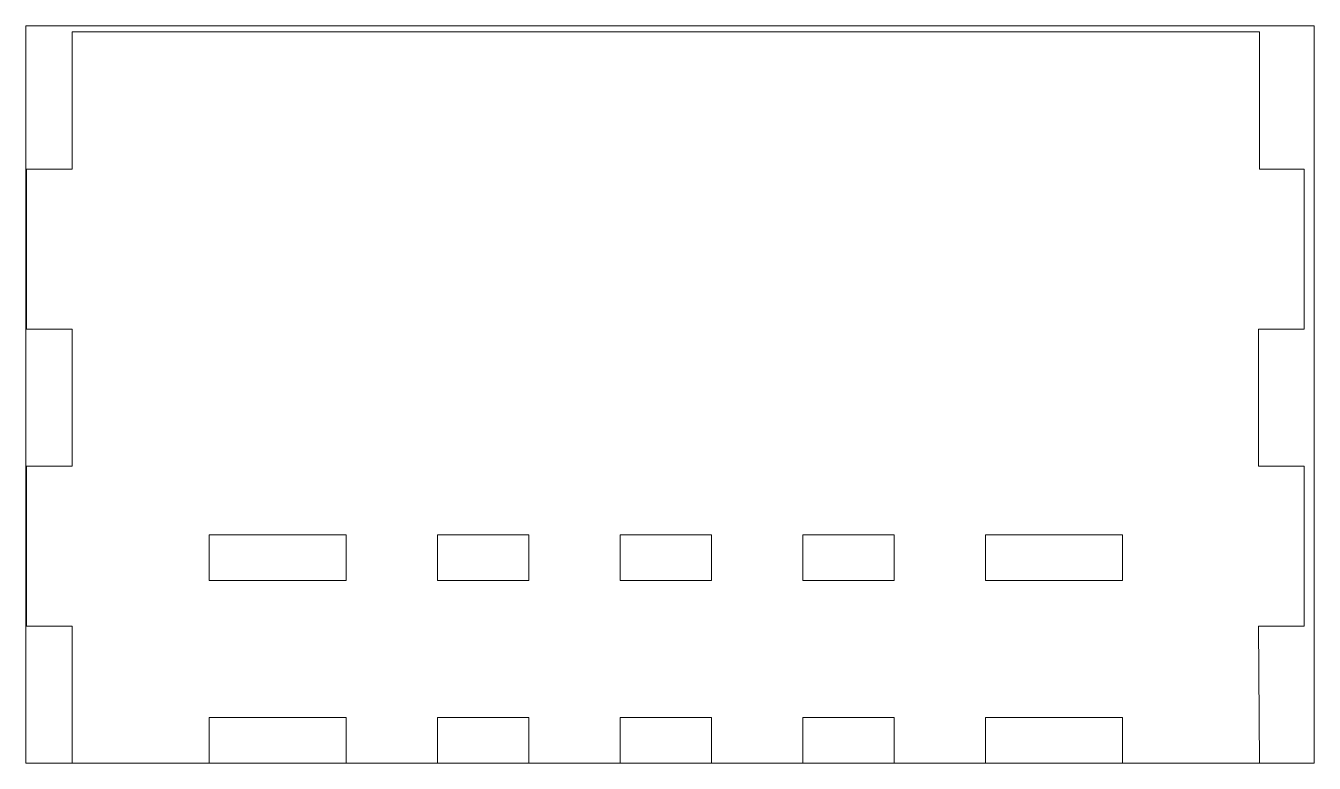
# Model space of a CAD drawing. Header units: millimetres. Extents: x -70 to 71, y -40 to 41.
import ezdxf

# ---------------------------------------------------------------- set-up
doc = ezdxf.new("R2010")
doc.units = ezdxf.units.MM
picture_1 = doc.add_image_def('image1.png', size_in_pixel=(397, 227))

msp = doc.modelspace()

# ---------------------------------------------------------------- linework, layer by layer
at = {"color": 1, "linetype": 'Continuous', "lineweight": 0}
for p, q in [((-65.31, 39.95), (-65.31, 24.9)), ((64.69, 39.95), (-65.31, 39.95)), ((64.69, 24.9), (64.69, 39.95)), ((-70.31, 24.9), (-70.31, 7.4)), ((-65.31, 24.9), (-70.31, 24.9)), ((69.57, 24.9), (64.69, 24.9)), ((69.57, 7.4), (69.57, 24.9)), ((-70.31, 7.4), (-65.31, 7.4)), ((-65.31, 7.4), (-65.31, -7.6)), ((64.57, 7.4), (69.57, 7.4)), ((64.57, -7.6), (64.57, 7.4)), ((-70.31, -7.6), (-70.31, -25.1)), ((-65.31, -7.6), (-70.31, -7.6)), ((69.57, -7.6), (64.57, -7.6)), ((69.57, -25.1), (69.57, -7.6)), ((-35.31, -15.08), (-50.31, -15.08)), ((-50.31, -15.08), (-50.31, -20.08)), ((-35.31, -20.08), (-35.31, -15.08)), ((-15.31, -15.08), (-25.31, -15.08)), ((-25.31, -15.08), (-25.31, -20.08)), ((-15.31, -20.08), (-15.31, -15.08)), ((4.69, -15.08), (-5.31, -15.08)), ((-5.31, -15.08), (-5.31, -20.08)), ((4.69, -20.08), (4.69, -15.08)), ((24.69, -15.08), (14.69, -15.08)), ((14.69, -15.08), (14.69, -20.08)), ((24.69, -20.08), (24.69, -15.08)), ((34.69, -15.08), (34.69, -20.08)), ((49.68, -15.08), (34.69, -15.08)), ((49.68, -20.08), (49.68, -15.08)), ((-50.31, -20.08), (-35.31, -20.08)), ((-25.31, -20.08), (-15.31, -20.08)), ((-5.31, -20.08), (4.69, -20.08)), ((14.69, -20.08), (24.69, -20.08)), ((34.69, -20.08), (49.68, -20.08)), ((-70.31, -25.1), (-65.31, -25.1)), ((-65.31, -25.1), (-65.31, -40.05)), ((64.57, -25.1), (69.57, -25.1)), ((64.68, -40.08), (64.57, -25.1)), ((-50.31, -35.08), (-35.31, -35.08)), ((-50.31, -40.08), (-50.31, -35.08)), ((-35.31, -35.08), (-35.31, -40.08)), ((-25.31, -35.08), (-15.31, -35.08)), ((-25.31, -40.08), (-25.31, -35.08)), ((-15.31, -35.08), (-15.31, -40.08)), ((-5.31, -35.08), (4.69, -35.08)), ((-5.31, -40.08), (-5.31, -35.08)), ((4.69, -35.08), (4.69, -40.08)), ((14.69, -35.08), (24.69, -35.08)), ((14.69, -40.08), (14.69, -35.08)), ((24.69, -35.08), (24.69, -40.08)), ((34.69, -35.08), (49.68, -35.08)), ((34.69, -40.08), (34.69, -35.08)), ((49.68, -35.08), (49.68, -40.08)), ((-65.31, -40.05), (-50.31, -40.08)), ((-35.31, -40.08), (-25.31, -40.08)), ((-15.31, -40.08), (-5.31, -40.08)), ((4.69, -40.08), (14.69, -40.08)), ((24.69, -40.08), (34.69, -40.08)), ((49.68, -40.08), (64.68, -40.08))]:
    msp.add_line(p, q, dxfattribs=at)

# ---------------------------------------------------------------- pictures from other files: only their frames are drawn
at = {"color": 1, "lineweight": 0}
image = msp.add_image(picture_1, insert=(-70.37, -40.06), size_in_units=(141.05, 80.65), dxfattribs=dict(at, contrast=100))
image.dxf.flags = 7

doc.saveas('drawing.dxf')
